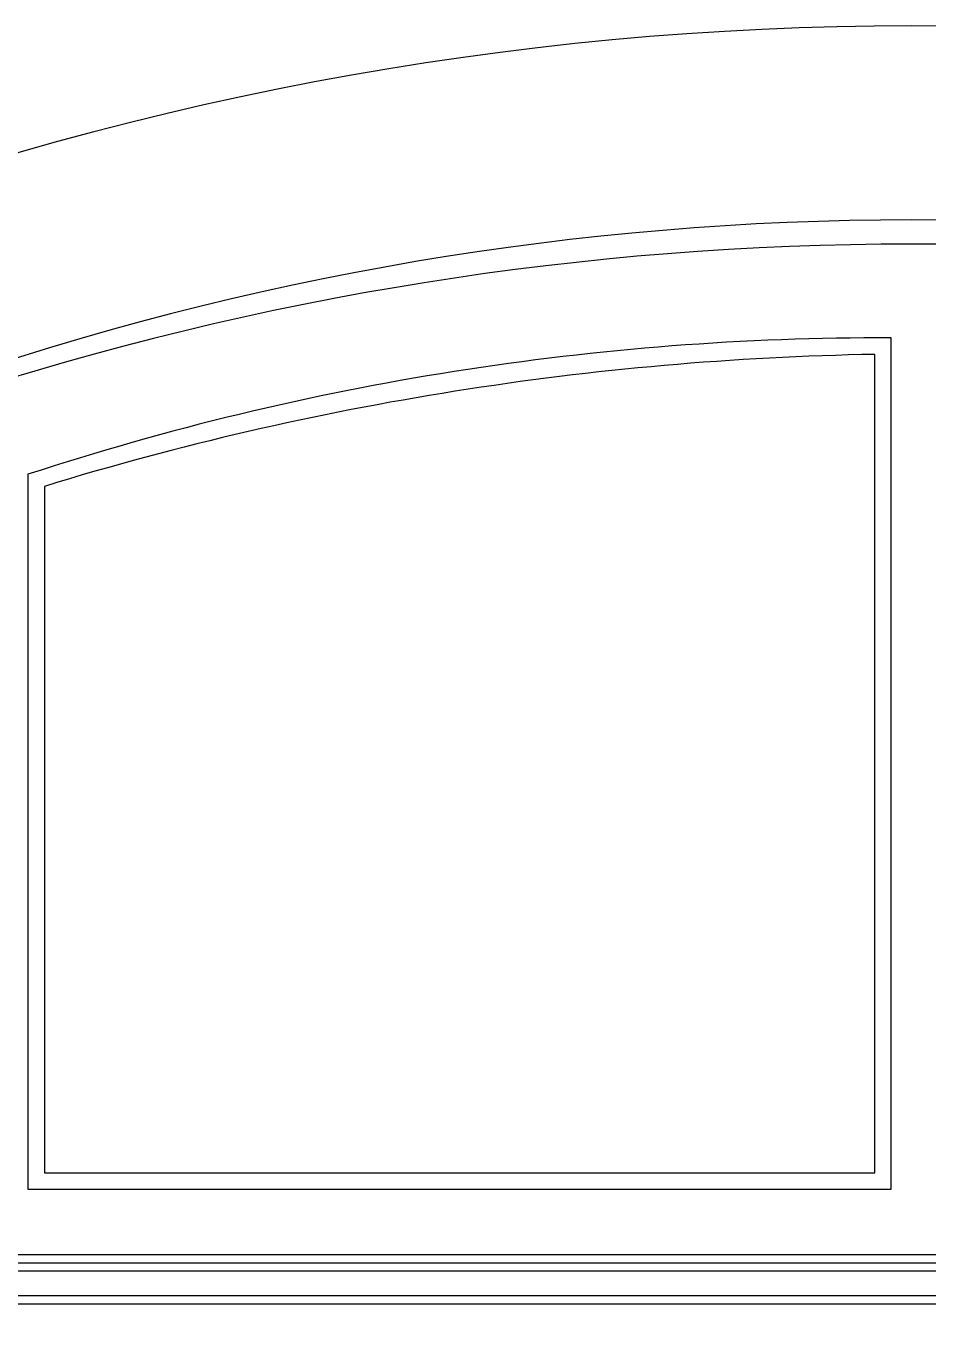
# Model space of a CAD drawing. Header units: metres. Extents: x 394 to 3676, y 649 to 5271.
# Drawn here: x 827 to 1379, y 4316 to 5106 of the extents above; entities that cross this region are included whole.
import ezdxf

# ---------------------------------------------------------------- set-up
doc = ezdxf.new("R2010")
doc.units = ezdxf.units.M
for name, color, linetype in [('3', 3, 'Continuous'), ('4', 4, 'Continuous'), ('7', 7, 'Continuous'), ('BH', 3, 'Continuous')]:
    doc.layers.add(name, color=color, linetype=linetype)

msp = doc.modelspace()

# ---------------------------------------------------------------- hatches: boundary and pattern name
at = {"layer": 'BH'}
h = msp.add_hatch(dxfattribs=at)
h.set_pattern_fill('AR-RROOF', scale=300)
h.paths.add_polyline_path([(1346.01, 4905.38, 0.07), (838.51, 4824.78), (838.51, 4405.52), (1346.01, 4405.52)])
h.paths.add_polyline_path([(1391.01, 4405.52), (1898.51, 4405.52), (1898.51, 4824.78, 0.07), (1391.01, 4905.38)])

# ---------------------------------------------------------------- linework, layer by layer
at = {"layer": '3'}
for p, q in [((768.51, 4350.52), (1968.51, 4350.52)), ((768.51, 4345.52), (1968.51, 4345.52)), ((768.51, 4330.52), (1968.51, 4330.52))]:
    msp.add_line(p, q, dxfattribs=at)
for points in [[(1958.51, 4355.52), (1958.51, 4878.36, 0.16), (778.51, 4878.36), (778.51, 4355.52)], [(1346.01, 4905.38, 0.07), (838.51, 4824.78), (838.51, 4405.52), (1346.01, 4405.52)]]:
    msp.add_lwpolyline(points, format="xyb", close=True, dxfattribs=at)
at = {"layer": '4'}
msp.add_lwpolyline([(648.51, 2005.52), (2088.51, 2005.52), (2088.51, 4969.23, 0.19), (648.51, 4969.23), (648.51, 2005.52)], format="xyb", close=True, dxfattribs=at)
msp.add_lwpolyline([(1968.51, 2005.52), (1968.51, 4885.52, 0.17), (768.51, 4885.52), (768.51, 2005.52)], format="xyb", dxfattribs=at)
at = {"layer": '7'}
for p, q in [((768.51, 4355.52), (1968.51, 4355.52)), ((768.51, 4325.52), (1968.51, 4325.52))]:
    msp.add_line(p, q, dxfattribs=at)
msp.add_lwpolyline([(1356.01, 4915.47, 0.08), (828.51, 4832.12), (828.51, 4395.52), (1356.01, 4395.52), (1356.01, 4915.52)], format="xyb", dxfattribs=at)

doc.saveas('drawing.dxf')
